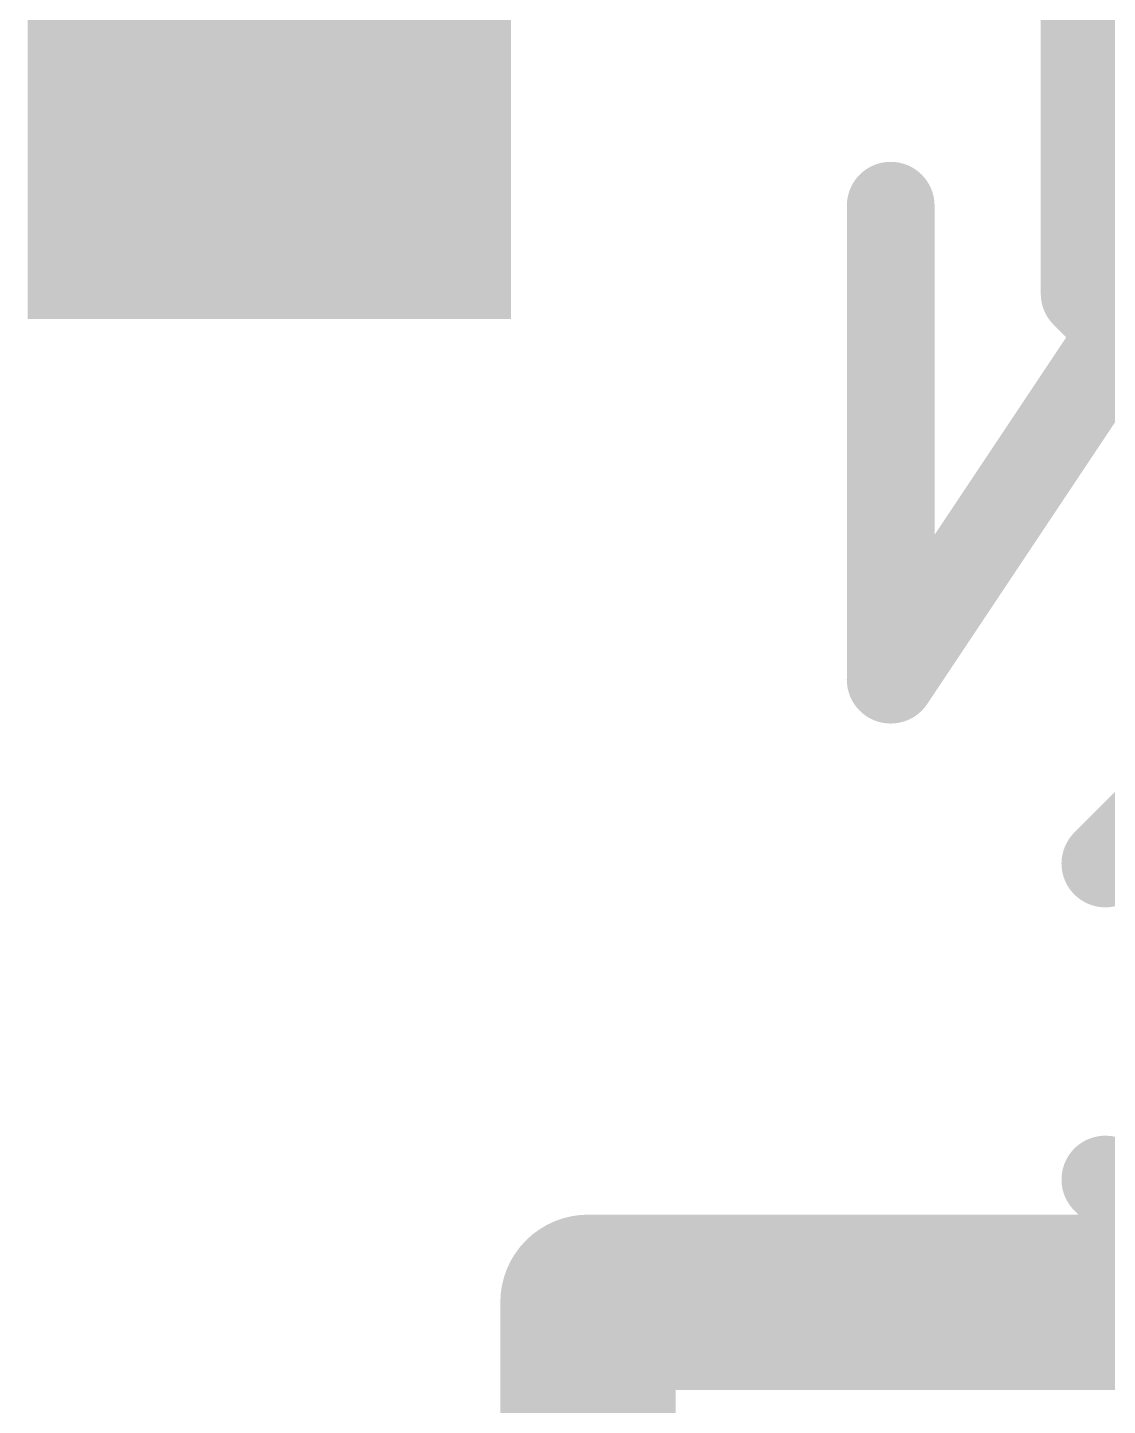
# Model space of a CAD drawing. Extents: x -0.5 to 61.7, y -0.1 to 16.6.
# Drawn here: x 16.175 to 17.738, y 2.232 to 4.227 of the extents above; entities that cross this region are included whole.
import ezdxf

# ---------------------------------------------------------------- set-up
doc = ezdxf.new("R2010")
doc.units = 0
for name, color, linetype in [('16', 132, 'CONTINUOUS'), ('21', 41, 'CONTINUOUS'), ('22', 40, 'CONTINUOUS')]:
    doc.layers.add(name, color=color, linetype=linetype)

# ---------------------------------------------------------------- blocks, each defined once
blk = doc.blocks.new('RECT')
blk.add_solid([(-0.5, -0.5), (0.5, -0.5), (-0.5, 0.5), (0.5, 0.5)])

msp = doc.modelspace()

# ---------------------------------------------------------------- linework, layer by layer
at = {"layer": '16', "const_width": 0.254}
msp.add_lwpolyline([(16.525, 4.155), (16.525, 4.7775)], dxfattribs=at)
at = {"layer": '16', "const_width": 0.127}
msp.add_lwpolyline([(16.4615, 4.155, 1), (16.5885, 4.155)], format="xyb", dxfattribs=at)
at = {"layer": '21'}
for points, const_width in [([(17.7051, 4.2994), (17.7051, 3.8418)], 0.127), ([(17.7051, 3.8418), (17.8195, 3.7275)], 0.127), ([(16.9863, 0), (16.9863, 2.3813)], 0.254), ([(16.9863, 2.3813), (32.2263, 2.3813)], 0.254)]:
    msp.add_lwpolyline(points, dxfattribs=dict(at, const_width=const_width))
for points, const_width in [([(17.7276, 3.8643, 1), (17.6827, 3.8194)], 0.0635), ([(17.6734, 3.8418, 1), (17.7369, 3.8418)], 0.0635), ([(17.0498, 2.3813, 1), (16.9228, 2.3813)], 0.127), ([(16.9863, 2.4447, 1), (16.9863, 2.3178)], 0.127)]:
    msp.add_lwpolyline(points, format="xyb", dxfattribs=dict(at, const_width=const_width))
at = {"layer": '22', "const_width": 0.127}
for points in [[(17.882, 3.9693), (17.4245, 3.283)], [(17.4245, 3.283), (17.4245, 3.9693)], [(17.7352, 3.0167), (17.8496, 3.1311)], [(17.8496, 2.4447), (17.7352, 2.5591)]]:
    msp.add_lwpolyline(points, dxfattribs=at)
at = {"layer": '22', "const_width": 0.0635}
for points in [[(17.4562, 3.9693, 1), (17.3927, 3.9693)], [(17.398, 3.3006, 1), (17.4509, 3.2653)], [(17.3927, 3.283, 1), (17.4562, 3.283)], [(17.7127, 3.0392, 1), (17.7576, 2.9943)], [(17.7576, 2.5816, 1), (17.7127, 2.5367)]]:
    msp.add_lwpolyline(points, format="xyb", dxfattribs=at)

# ---------------------------------------------------------------- block references
at = {"layer": '16', "xscale": 0.7, "yscale": 0.7, "rotation": 180}
msp.add_blockref('RECT', (16.525, 4.155), dxfattribs=at)

doc.saveas('drawing.dxf')
